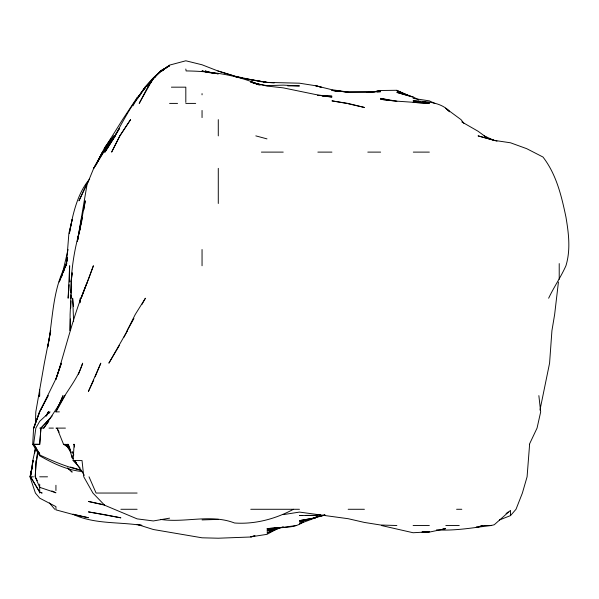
<?xml version="1.0" encoding="UTF-8"?>
<svg xmlns="http://www.w3.org/2000/svg" width="599" height="599" viewBox="0 0 599 599"><rect width="100%" height="100%" fill="white"/><g stroke="black" fill="none" stroke-linecap="round" stroke-linejoin="round"><path stroke-width="0.9" d="M70.937 298.22L71.064 281.987L72.172 272.815L71.176 281.987C71.94 265.514 74.658 249.184 78.986 233.281L77.383 241.397M69.424 281.987L69.649 265.754L68.121 298.22L68.556 292.814M70.39 318.968L70.068 330.693L70.098 314.46L70.974 295.517M35.363 424.496L35.813 411.865L44.333 363.166L50.69 330.693L47.763 346.926C52.959 319.679 52.27 291.002 65.418 265.754L63.591 271.736M70.734 308.141L70.989 300.93M70.996 294.618L70.862 298.22L70.974 296.423M71.064 292.814L71.476 281.987L71.214 292.814L71.573 287.4M82.093 471.525C66.871 470.118 52.824 463.252 39.699 455.794L32.713 444.338L33.596 428.105L39.699 411.865L33.596 428.105M80.116 468.014L73.1 460.571L74.119 444.338L73.475 444.338M71.288 292.814L71.588 288.299M529.613 444.338L527.083 476.811L522.388 493.044L516.016 509.277L510.513 515.612L499.409 519.962M71.169 292.814L71.61 286.494M32.713 444.338L39.699 444.338L40.934 428.105L52.188 415.923M39.699 444.338L40.934 428.105L50.309 418.274M68.698 291.009L69.207 284.697M37.572 451.556L36.561 460.571L37.872 451.556M558.44 281.987L554.644 314.46L551.926 330.693L549.575 363.166L539.969 410.06M34.667 453.361L35.438 447.947M67.155 260.34L67.432 258.536M81.793 217.048L77.353 241.397L87.035 184.574L93.684 168.341L102.504 152.109L95.818 165.099M83.793 209.83L85.26 200.815L79.09 233.281L82.422 217.946M32.286 465.985L32.586 464.18M32.885 462.376L33.177 460.571L30.205 476.811L33.424 476.811M35.296 450.65L35.603 448.846M67.402 257.637L65.995 265.754L66.721 263.043L66.332 265.754L68.892 233.281L72.172 219.391L69.364 233.281L72.614 217.048C75.878 203.578 80.476 189.673 89.655 179.026M79.682 230.578L80.019 228.773M80.85 224.266L81.187 222.461M77.301 241.397L78.821 233.281M30.205 476.811L32.106 467.789M35.573 447.947L32.803 460.571L30.504 476.811L39.699 492.153L42.14 493.044L39.699 492.071L30.504 476.811L31.994 467.789L29.95 476.811L35.408 493.044L39.699 498.158L55.932 506.612L55.932 509.277M61.697 276.573L68.091 249.521M67.328 259.771L65.576 265.754L59.189 281.987L66.654 263.193M33.926 428.105L39.452 411.865L48.16 395.632L40.126 411.056M88.719 278.7L93.399 265.754L81.157 298.22L87.027 282.84C73.662 314.003 66.175 347.195 55.932 379.399L61.412 363.166L55.632 379.399L40.096 411.056M78.491 374.27L82.669 363.166C77.069 381.174 63.224 394.591 55.932 411.865L59.391 411.865M58.432 406.743L63.015 395.632L57.429 408.451M95.151 376.831L100.804 363.166L88.405 391.446L93.714 380.2M87.357 281.987L88.405 279.561M529.366 444.338L537.048 428.105L540.687 411.865L538.86 395.632M86.735 184.574L78.986 200.815L86.338 184.574L88.405 181.227M95.758 165.099L104.638 147.691L111.047 138.826M548.639 298.22C553.888 287.048 560.919 277.023 565.935 265.754C570.802 249.805 568.653 233.168 565.943 217.048C561.51 195.985 556.434 174.459 542.986 157.035L526.753 148.694L510.513 142.794L494.28 140.376L478.047 135.876L496.99 141.132M105.02 152.109C116.603 134.79 124.764 115.48 137.111 98.61C144.606 87.963 152.535 76.073 164.014 69.566M160.832 70.929L153.344 78.117L147.683 87.169L139.208 103.402L149.937 84.272M123.918 337.282L127.4 330.693L108.876 363.166L119.418 345.376M46.19 415.923L48.339 411.865L46.183 415.923M132.971 105.836L134.311 103.402M46.879 415.114L48.676 411.865L46.183 415.728M55.932 411.865L65.006 395.632L43.749 428.105L39.699 428.105M133.929 318.518L127.138 330.693L135.254 314.46L145.407 298.22L141.911 304.464M115.15 135.876L119.553 128.298L104.638 152.109L115.465 135.876M103.253 152.109L93.684 168.341L113.78 135.876L103.253 152.109L104.638 150.342M134.775 102.661L136.647 99.681M147.683 87.169L153.344 78.162L155.718 76.709M141.042 93.788L137.111 98.932L145.025 87.169L153.344 78.873L153.344 78.155M150.911 82.819L151.884 81.374M137.111 98.932L145.07 87.169L153.344 78.873M109.168 141.701L104.638 148.26L122.54 119.635L137.111 97.622M110.171 140.248L111.174 138.788M48.901 413.332L49.987 411.865L39.699 421.269L35.843 428.105L33.604 444.338L37.355 450.141M43.749 428.105L48.736 421.464M137.111 97.847L145.497 87.881M162.793 70.18L161.094 70.929L153.344 78.499L160.697 70.929L169.577 65.463M153.344 78.499L160.719 70.929L169.577 65.755L160.697 70.929M303.154 521.984C293.173 529.688 278.535 526.012 266.989 529.898L273.301 528.647M506.088 513.538L508.304 511.958M168.873 65.957L161.79 70.929L169.577 65.111L185.817 60.784L202.05 64.782L218.283 71.116L234.523 76.058L250.756 79.63L266.989 82.385L299.463 83.194L315.695 85.747L331.928 89.73L348.169 92.074L372.518 92.141M300.938 522.755L299.463 523.788L315.695 517.716L299.463 521.954L325.092 515.058M277.547 528.603L266.989 534.345L250.756 536.861L254.171 535.91M160.562 519.393C185.158 523.159 210.623 513.702 234.523 522.994C254.867 524.484 275.607 518.914 293.45 509.277M275.106 529.261L266.989 533.005L283.222 526.708M436.559 529.853C450.433 530.714 464.315 529.067 478.047 527.187C483.064 524.073 489.001 526.693 494.28 524.724L510.513 510.378L510.513 515.612M478.047 527.187L476.242 527.127L478.047 527.157L482.682 525.51M255.032 535.768L250.756 536.996L218.283 538.216L202.05 537.805L153.344 529.509L137.111 524.38L141.843 525.353M324.718 514.841L315.695 517.117L324.718 515.177M275.106 528.296L276.91 527.936M369.815 92.546L380.635 90.501L396.867 90.284L408.233 95.593M320.203 514.586L315.695 515.41L299.463 515.454L302.166 515.439M320.203 514.526L315.695 515.35L305.775 515.417M314.797 517.865L299.463 520.651L315.695 517.858M169.577 518.15L153.344 520.943L137.111 518.869L104.638 505.234L92.912 493.044L83.77 476.811L82.033 460.571L73.1 460.571M372.518 92.216L370.714 92.523L372.518 92.411M374.323 91.917L380.635 90.868L367.105 92.546L379.736 90.981M283.222 514.631L299.463 512.085L348.169 518.704L364.402 522.44L380.635 525.024L396.867 525.51M283.222 527.39L266.989 528.61L283.222 527.36L296.333 525.51M478.047 527.157L491.277 525.51M368.909 92.553L372.518 92.291M377.026 91.961L380.635 91.699L348.169 92.021L331.928 90.479L345.458 91.902M442.871 528.857L445.574 528.715L429.341 532.107L422.123 532.152M202.05 519.917L218.283 519.378M422.123 531.979L429.341 531.8L413.108 532.743L381.368 525.51M416.717 102.728L429.341 102.579L413.108 102.234L429.341 103.402L396.867 101.156L380.635 99.337L396.867 101.261L380.635 98.371L389.657 100.347M81.187 470.32C66.766 467.04 53.049 461.23 39.699 454.955L33.851 444.338L39.699 444.316M171.396 87.169L185.817 87.169L185.817 102.392M169.577 103.402L177.551 103.402M185.817 103.402L195.686 103.402M261.411 152.109L283.222 152.109M317.852 152.109L331.928 152.109M367.793 152.109L380.635 152.109M413.325 152.109L429.341 152.109M49.036 428.105L53.401 428.105M55.932 428.105L65.433 428.105M59.129 432.164L56.995 428.105L63.554 444.338L65.403 444.338M70.532 450.149L68.234 444.338L66.781 444.338L70.929 452.005M39.699 476.811L47.523 476.811M137.111 493.044L96.08 493.044L89.019 476.811M120.878 509.277L137.111 509.277M250.756 509.277L299.463 509.277M348.169 509.277L364.402 509.277M456.588 509.277L461.814 509.277M413.108 525.51L429.341 525.51M445.821 525.51L459.246 525.51M287.737 85.904L299.463 85.919L283.222 85.125L266.989 85.65L256.17 83.68M259.142 84.721C236.253 74.785 210.893 71.191 186.109 70.929L185.817 69.027M322.007 95.75L331.928 96.192L322.007 95.63M274.207 82.954L263.38 82.041M317.5 95.368L320.203 95.526M420.318 101.568L413.108 100.797C425.552 101.59 440.355 101.635 449.572 111.421M423.029 101.86L425.732 102.152M322.007 95.96L323.812 96.162M325.616 96.357L331.928 97.053L315.695 94.552L283.222 87.858L266.989 86.061L250.756 82.168L259.3 84.803M348.169 92.194L331.928 90.262L338.248 91.392M141.708 525.405C118.752 521.699 94.664 524.432 73.026 514.294M259.779 81.509L261.576 81.778M413.108 98.386L429.341 100.872L434.784 103.402M250.756 79.862L266.989 82.437L244.444 78.462M202.05 71.101L218.283 73.857L202.05 71.011L206.558 72.187M346.589 103.402L331.928 100.857L348.169 103.447L364.402 107.453L348.169 103.784M242.64 78.095L235.422 76.62L242.64 78.155M104.638 504.867L88.405 501.46L104.638 505.152M244.444 78.529L248.053 79.293M256.17 83.853L260.677 84.818M73.071 514.212L88.405 517.738L72.172 514.241L55.932 509.869M81.187 470.215L70.525 467.055M255.818 135.876L266.989 138.878M234.523 76.058L217.886 70.929M212.203 73.235L205.247 70.929L210.137 72.891M260.153 84.856L250.756 81.681L259.142 84.908M407.979 95.608L396.867 90.719L413.108 97.18L396.867 92.411L413.108 96.896L418.701 99.936M51.873 490.933L55.932 492.782L39.699 487.339L35.214 476.811L36.165 460.571L35.251 476.811L37.273 480.705M494.28 140.51L484.179 135.876L485.527 137.006M461.814 121.911L478.047 131.233L486.852 137.695M63.554 444.338L68.256 447.266M68.234 444.338L72.172 457.846L73.505 458.752M449.572 111.818L445.574 108.209L461.013 119.635L464.038 123.454M67.47 467.871L72.172 472.124L68.174 468.276M39.699 396.643L38.636 395.632L39.699 395.632L39.699 389.522M68.301 446.974L65.718 444.338L71.176 452.769M76.328 462.69L74.516 460.571L84.317 475.262M49.403 502.928L54.756 509.277M73.213 453.218L72.172 451.751L73.827 454.955M38.291 451.594L39.234 453.046M33.851 444.338L36.779 449.055M37.752 450.628L39.212 452.986M74.119 444.338L74.553 447.041M73.415 306.344L72.636 298.22L73.632 321.67M559.219 263.59L559.219 279.284M218.283 119.635L218.283 135.876M218.283 168.341L218.283 203.495M202.05 93.609L202.05 94.837M202.05 110.456L202.05 117.599M202.05 249.521L202.05 265.754M72.172 455.188L72.172 457.846M55.932 485.28L55.932 490.566M39.699 453.772L39.699 454.955M39.699 484.164L39.699 493.044M80.363 298.22L79.877 302.735L80.363 298.22M119.83 135.876L111.631 152.109L119.875 135.876L130.567 119.635L119.83 135.876M280.519 527.419L266.989 531.051L280.519 527.434M104.638 514.646L88.405 511.883L120.878 517.836L104.638 514.646M321.206 87.169L315.695 85.747L321.206 87.169"/></g></svg>
